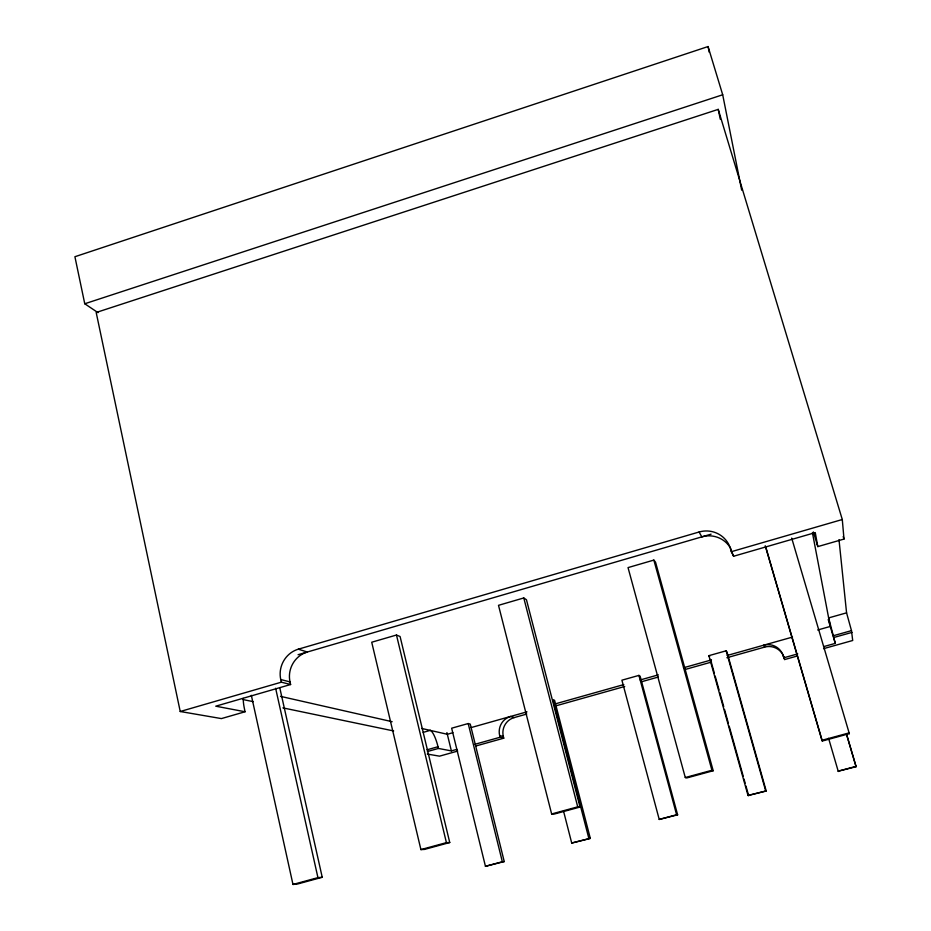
<?xml version="1.0" encoding="UTF-8"?>
<svg xmlns="http://www.w3.org/2000/svg" width="931" height="931" viewBox="0 0 931 931"><rect width="100%" height="100%" fill="white"/><g stroke="black" fill="none" stroke-linecap="round" stroke-linejoin="round"><path stroke-width="1.4" d="M741.681 190.168L722.7 94.776L708.06 46.55L74.911 256.723L84.756 303.762L97.999 312.653M84.756 303.762L722.7 94.776M815.544 539.096L817.825 546.602L843.998 539.061L842.287 519.521L718.232 109.369L96.184 312.49L180.23 711.505L221.392 718.592L245.086 711.761L215.748 706.187L290.612 684.518L290.03 681.911A24.509 23.089 -67.6 0 1 307.323 652.026L298.339 649.175A24.904 23.426 -67.4 0 0 280.755 679.537L281.337 682.179L290.612 684.518M298.339 649.175L699.065 532.008A25.661 25.16 -25.5 0 1 730.579 548.987L733.605 556.249L815.265 532.602L817.802 546.613M298.083 654.714L711.075 534.173M396.478 635.023L371.725 642.227L420.905 849.584L424.42 849.433L449.743 842.532L400.086 636.525L396.478 635.023L446.415 842.636L449.743 842.532M523.781 597.958L498.504 605.325L551.641 813.962L554.154 814.09L580.036 807.037L526.457 599.762L523.781 597.958L577.72 806.851L580.036 807.037M653.853 560.09L628.029 567.607L685.286 777.536L686.752 777.955L713.204 770.752L655.54 562.208L653.853 560.09L711.936 770.274L713.204 770.752M180.23 711.505L281.337 682.179M730.579 548.987L731.347 551.687L842.287 519.521M423.233 732.36L430.262 730.37M838.994 539.643L846.57 612.842L828.637 617.905L835.282 643.368L824.156 646.486M468.2 723.538L451.651 728.205L485.447 866.307L504.241 861.582L470.248 724.085L468.2 723.538L502.333 861.745L504.241 861.582M638.934 675.394L621.908 680.189L659.229 819.443L677.617 814.834L640.121 676.197L638.934 675.394L676.604 814.753L677.617 814.834M708.875 655.668L726.133 650.804L726.878 651.735L766.201 790.954L748.024 795.493L708.875 655.668L709.701 656.576M452.908 732.709L447.322 734.28L421.731 728.461M471.074 727.588L526.981 711.843M554.934 703.976L623.805 684.588M640.191 679.967L658.357 674.859M683.517 667.771L711.47 659.904M727.262 655.447L792.525 637.072M817.686 629.996L830.266 626.447L812.414 532.672M514.133 717.603A15.455 15.012 -75 0 0 503.345 736.526L503.764 738.178L500.087 737.247L499.668 735.583A15.618 15.152 -74.8 0 1 510.572 716.463L514.133 717.603L526.737 714.054M554.725 706.175L624.713 686.484M641.506 681.76L658.298 677.035M684.902 669.552L711.493 662.057M726.89 657.728L764.677 647.092A15.792 15.641 8 0 1 784.193 657.868L784.682 659.544L797.18 656.041M426.933 749.839L438.012 746.72L438.431 748.443L451.372 750.898L456.946 749.339M833.687 635.64L851.481 630.636L852.703 640.493L823.551 648.663M427.341 751.55L438.431 748.443M834.199 637.386L852.005 632.393M475.031 744.265L500.087 737.247M764.677 647.092L763.606 645.218A15.943 15.804 7.1 0 1 783.32 656.087L783.809 657.786L797.727 653.888M457.68 751.073L439.525 756.158L427.259 754.052M475.834 745.999L503.764 738.178M251.335 695.306L292.974 884.45L317.937 877.642L322.231 877.281L279.835 688.056M420.905 849.584L446.415 842.636M551.641 813.962L577.72 806.851M685.286 777.536L711.936 770.274M821.922 740.296L849.177 732.872L849.34 733.663L822.306 741.029L821.922 740.296L765.235 545.752M322.231 877.281L297.443 884.031L292.974 884.45M485.447 866.307L502.333 861.745M563.464 810.82L571.715 843.044L590.312 838.377L554.585 700.31L552.956 699.635L588.846 838.424M659.229 819.443L676.604 814.753M748.024 795.493L766.201 790.954M856.02 766.376L838.133 771.205L856.089 766.713L846.593 734.373M590.312 838.377L571.715 843.044M243.154 699.588L253.162 701.637M282.896 707.874L393.65 730.951M280.499 696.353L392.137 721.7M280.755 679.537L290.03 681.911M499.668 735.583L503.345 736.526M699.065 532.008L701.834 536.861A25.242 24.765 -25 0 1 730.719 548.464M731.347 551.687L733.605 556.249M783.809 657.786L784.682 659.544M783.32 656.087L784.193 657.868M813.345 531.95L813.787 533.207M813.741 533.219L815.579 539.084M843.195 536.524L843.998 539.061M816.568 542.366L817.081 544.065M851.481 630.636L846.57 612.842M828.206 619.499L835.282 643.368M791.699 538.095L849.34 733.663M846.71 734.885L856.089 766.713M828.59 738.33L838.296 771.52M765.678 546.718L822.306 741.029M726.133 650.804L765.654 790.745M710.481 659.357L714.38 673.276M715.159 676.057L719.058 689.964M719.838 692.745L723.724 706.652M724.504 709.434L728.403 723.352M729.182 726.133L743.217 776.21M743.985 778.991L745.161 783.157M745.94 785.95L748.664 795.679M446.915 732.592L451.372 750.898M275.623 688.277L317.937 877.642M245.028 711.773L244.539 709.282A22.775 7.564 74.4 0 1 243.212 698.401M718.232 109.369L720.315 119.319M708.06 46.55L709.224 52.241M430.215 730.393A16.13 3.759 74.9 0 1 438.012 746.72"/></g></svg>
